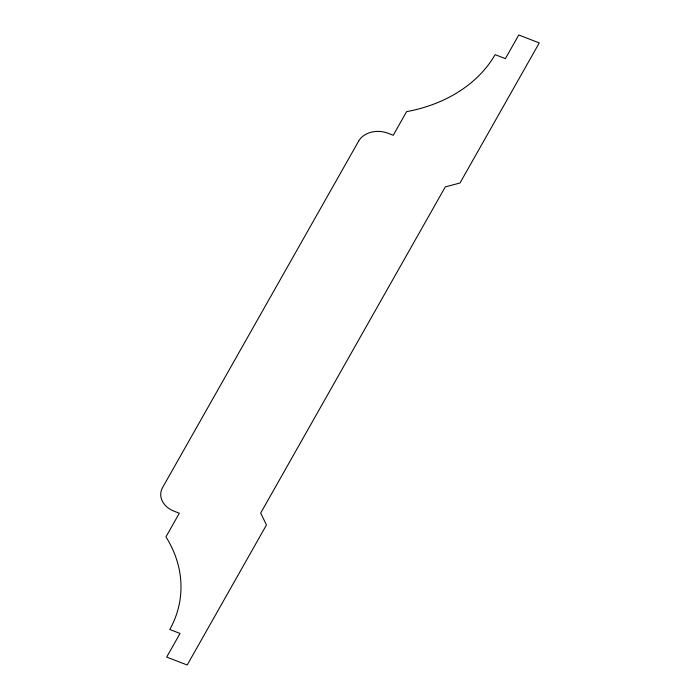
<?xml version="1.0" encoding="UTF-8"?>
<svg xmlns="http://www.w3.org/2000/svg" width="700" height="700" viewBox="0 0 700 700"><rect width="100%" height="100%" fill="white"/><g stroke="black" fill="none" stroke-linecap="round" stroke-linejoin="round"><path stroke-width="1.05" d="M358.662 141.102L162.575 487.576A22.435 17.552 6.6 0 0 174.186 511.254L179.314 513.231L165.944 536.856A139.221 108.955 6.6 0 1 169.785 629.492L180.049 633.456L166.679 657.072L187.206 665L266.481 524.93L260.671 513.091L445.287 186.909L460.005 182.989L539.271 42.928L518.753 35L505.383 58.625L495.119 54.661A139.221 108.955 6.6 0 1 406.604 111.641L393.234 135.258L388.098 133.28A22.435 17.552 6.6 0 0 358.662 141.102"/></g></svg>
